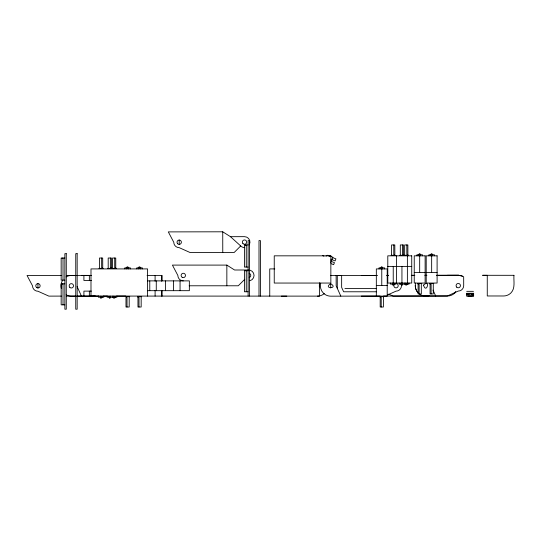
<?xml version="1.0" encoding="UTF-8"?>
<svg xmlns="http://www.w3.org/2000/svg" width="541" height="541" viewBox="0 0 541 541"><rect width="100%" height="100%" fill="white"/><g stroke="black" fill="none" stroke-linecap="round" stroke-linejoin="round"><path stroke-width="0.81" d="M331.437 260.464L331.653 259.565M330.923 260.262L331.396 259.044M330.72 262.737L332.877 257.225L327.785 255.23L326.027 256.076M319.359 286.872L319.359 284.694M454.812 292.979L455.765 291.734M240.684 245.959L234.199 252.464L190.114 252.539L179.22 247.663A5.444 5.444 0 0 1 173.762 242.226L168.305 231.893L222.736 231.798L230.48 236.688L240.684 245.959A5.444 5.444 0 0 0 244.532 247.548M244.769 279.291L238.277 285.783L189.161 285.783M387.342 295.075L396.046 291.139A5.444 5.444 0 0 0 401.476 285.689L401.469 284.086M330.713 283.653C322.362 288.995 339.099 288.935 330.713 283.653L330.727 288.008M75.97 275.47L71.304 275.484A10.34 10.34 0 0 0 66.137 276.891M330.686 275.484L376.935 275.396M99.01 296.103L71.378 296.17A10.34 10.34 0 0 1 66.198 294.804M281.334 296.164L286.777 296.143M380.147 296.062L330.754 296.17A10.34 10.34 0 0 1 323.43 293.168L321.78 291.031L320.739 288.542L320.38 285.864A10.34 10.34 0 0 1 320.718 283.186M436.885 275.322L458.714 275.288L461.967 275.971L463.671 276.809L463.698 285.614A5.444 5.444 0 0 1 458.261 291.065L447.38 295.981L425.632 296.028A10.34 10.34 0 0 1 418.802 293.479M230.48 236.688L244.518 236.66A5.444 5.444 0 0 1 249.245 244.816M61.383 275.416L27.05 275.477L32.514 285.81A5.444 5.444 0 0 0 37.965 291.247L48.859 296.123L61.464 296.096M66.408 275.41L75.618 275.396M76.748 275.47L91.098 275.443M388.35 275.376L386.72 275.383L388.424 275.443M411.275 275.335L414.622 275.328M371.275 275.443L377.138 275.43M411.478 275.369L414.832 275.362M424.881 275.349L426.558 275.342M66.509 296.083L75.706 296.069M103.196 296.096L107.375 296.089M116.579 296.076L125.782 296.055M383.495 296.062L426.349 296.008A10.34 10.34 0 0 0 429.027 295.656M248.116 244.958L244.417 244.958L244.417 267.058L248.116 267.058M407.928 254.527L406.839 254.527L406.839 244.945M391.055 255.291L395.41 255.291M399.765 255.291L408.469 255.291M64.866 258.037L61.16 258.037L61.16 280.13L64.866 280.13M248.617 270L234.578 270L226.848 265.097L172.417 265.097L177.854 275.443A5.444 5.444 0 0 0 183.298 280.88M387.789 266.395L411.735 266.395M111.46 267.599L110.371 267.599L110.371 258.023M115.815 267.599L114.726 267.599L114.726 258.023M98.935 268.363L103.29 268.363M107.645 268.363L116.356 268.363M274.814 268.911L269.743 268.911L269.743 296.123M248.116 270.757L244.417 270.757L244.417 291.768L248.116 291.768M414.237 272.488L425.125 272.488M426.213 272.488L437.101 272.488M81.481 275.383L91.28 275.383M425.26 275.328L426.896 275.328M436.607 275.328L458.714 275.288M91.449 275.443L83.909 275.443L83.909 280.448L91.449 280.448M147.064 275.443L162.138 275.443L162.138 280.88M341.621 275.464L337.286 275.464L337.286 288.306M361.347 275.443L376.996 275.443M447.353 275.295L458.7 275.288L462.399 276.147M147.321 280.88L189.35 280.88L189.35 290.679L147.321 290.679M417.503 283.592L421.858 283.592M429.48 283.592L433.835 283.592M64.866 283.836L61.16 283.836L61.16 304.847L64.866 304.847M418.051 284.356L419.133 284.356L419.133 293.932M430.021 284.356L431.109 284.356L431.109 293.932M376.326 285.567L387.214 285.567M344.908 288.509L376.624 288.509M91.449 291.119L83.909 291.119L83.909 296.123M466.721 291.335L473.47 291.335M376.577 291.775L343.63 291.775L341.642 287.372L341.642 275.457M466.558 293.513L473.632 293.513M469.169 294.27L466.991 294.27L466.991 294.71L469.169 294.71L469.175 293.296M471.022 294.27L473.199 294.27M473.199 294.71L471.022 294.71L471.008 293.296M467.532 295.907L468.79 295.907L468.79 296.563L471.4 296.563L471.4 295.907L472.651 295.907M77.363 296.069L319.596 296.123L319.596 282.787M361.347 296.123L387.214 296.123L387.214 268.911L376.326 268.911L376.326 296.123M125.39 296.671L129.745 296.671M137.367 296.671L141.715 296.671M379.593 296.671L383.948 296.671M137.908 297.428L138.996 297.428L138.996 307.011M380.134 297.428L381.222 297.428L381.222 307.011M332.715 257.631L335.914 258.882L335.116 260.911L331.924 259.66M322.483 255.555L323.971 256.136M331.248 261.384L334.439 262.635L333.648 264.664L331.092 263.663M388.729 294.135L393.084 296.089L447.495 296.008A10.34 10.34 0 0 0 455.705 291.964M433.037 290.098L435.694 295.995M340.816 296.137L336.164 285.81L336.13 275.47M77.113 286.547L81.441 296.137M415.258 285.722L415.616 288.394L416.658 290.889L418.308 293.026A10.34 10.34 0 0 1 415.603 283.044M222.736 231.798L222.77 252.485M179.206 240.042L179.213 244.397M37.951 283.626L37.958 287.981M473.159 293.296L473.199 296.123M470.907 296.123L470.907 296.563M470.67 296.123L470.643 296.563M470.501 296.123L470.501 296.563M470.305 296.123L470.305 296.563M470.095 296.123L470.095 296.563L469.879 296.123M469.683 296.123L469.683 296.556M469.541 296.123L469.541 296.556M469.277 296.123L469.277 296.556M434.376 255.832L434.376 254.743L428.932 254.743L428.932 255.832M433.287 283.592L433.287 293.932L430.081 293.932L430.081 284.356M432.475 255.832L432.475 254.202L431.251 253.655L430.839 255.832M431.657 255.832L431.657 272.488M422.406 255.832L422.406 254.743L416.962 254.743L416.962 255.832M421.317 283.592L421.317 293.932L418.105 293.932L418.105 284.356M420.499 255.832L420.499 254.202L419.275 253.655L418.862 255.832M419.681 255.832L419.681 272.488M409.016 283.051L409.016 284.14L399.217 284.14L399.217 283.051M407.873 254.527L407.873 244.945L404.661 244.945L404.661 255.291M407.38 255.832L407.38 283.051M407.109 283.051L407.109 284.681L405.885 285.229L405.48 283.051M404.661 283.051L404.661 284.14M402.754 283.051L402.348 285.229L401.124 284.681L401.124 283.051M402.484 244.945L402.484 254.527L403.572 254.527L403.518 244.945L400.306 244.945L400.306 255.291M401.943 266.395L401.943 283.051M396.499 255.832L396.499 283.051M395.951 283.051L395.951 284.14L390.507 284.14L390.507 283.051M394.044 283.051L394.044 284.681L392.82 285.229L392.414 283.051M393.78 244.945L393.78 254.527L394.862 254.527L394.808 244.945L391.596 244.945L391.596 255.291M393.233 266.395L393.233 283.051M384.489 268.911L384.489 267.822L379.045 267.822L379.045 268.911M383.4 296.671L383.4 307.011L380.195 307.011L380.195 297.428M382.588 268.911L382.588 267.274L381.358 266.733L380.952 268.911M381.77 268.911L381.77 285.567M260.417 296.123L260.417 240.603L259.004 240.603L259.004 296.123M249.529 296.123L249.529 240.603L248.116 240.603L248.116 296.123M246.263 244.958L246.263 267.058M246.263 270.757L246.263 291.768M245.391 244.958L245.391 245.384M226.848 265.097L226.848 285.783M180.058 280.88L180.058 290.679M173.566 280.88L173.566 290.679M165.56 280.88L165.56 290.679M162.138 290.679L162.138 296.123M161.59 275.443L161.59 281.232M161.59 290.334L161.59 296.123M156.268 280.88L156.268 290.679M155.098 275.443L155.098 281.232M155.098 290.334L155.098 296.123M149.776 280.88L149.776 290.679M147.598 296.123L147.598 268.911L90.989 268.911L90.989 296.123M142.263 268.911L142.263 267.822L136.819 267.822L136.819 268.911M141.174 296.671L141.174 307.011L137.962 307.011L137.962 297.428M140.356 268.911L140.356 267.274L139.132 266.733L138.726 268.911M130.286 268.911L130.286 267.822L124.843 267.822L124.843 268.911M129.198 296.671L129.198 307.011L125.985 307.011L125.985 297.428L127.02 297.428L127.02 307.011M128.379 268.911L128.379 267.274L127.155 266.733L126.75 268.911M116.897 296.123L116.897 297.212L107.104 297.212L107.104 296.123M115.754 267.599L115.754 258.023L112.548 258.023L112.548 268.363M114.996 296.123L114.996 297.76L113.772 298.301L113.36 296.123M112.548 296.123L112.548 297.212M111.399 267.599L111.399 258.023L108.193 258.023L108.193 268.363M110.641 296.123L110.641 297.76L109.417 298.301L109.005 296.123M103.838 296.123L103.838 297.212L98.394 297.212L98.394 296.123M101.931 296.123L101.931 297.76L100.707 298.301L100.301 296.123M101.661 258.023L101.661 267.599L102.749 267.599L102.695 258.023L99.483 258.023L99.483 268.363M89.353 275.443L89.353 280.448M89.353 291.119L89.353 296.123M63.013 258.037L63.013 280.13M63.013 283.836L63.013 304.847M62.141 258.037L62.141 258.456M62.141 283.836L62.141 284.255M95.047 295.717A10.34 10.34 0 0 1 92.369 296.069M395.464 283.592A2.178 2.178 0 0 1 398.176 286.067A2.178 2.178 0 0 1 394.788 287.481A2.178 2.178 0 0 1 394.944 283.809M61.363 288.542A10.34 10.34 0 0 1 62.364 280.691M324.296 293.553A10.34 10.34 0 0 1 317.472 296.123M328.536 255.656A3.537 3.537 0 0 1 329.428 255.879M328.515 255.819A3.374 3.374 0 0 1 329.368 256.028M249.185 273.34A2.178 2.178 0 0 1 249.185 277.547M250.03 270.182A5.444 5.444 0 0 1 250.03 280.698M513.95 275.315C513.504 281.151 515.553 288.299 510.893 292.965A10.34 10.34 0 0 1 503.57 295.981L487.265 295.974L487.265 275.308L482.579 275.301L513.95 275.315M423.495 285.127C426.491 294.581 430.771 278.399 423.495 285.127M100.592 297.07C101.255 299.153 102.208 295.602 100.592 297.07M109.296 297.07C109.965 299.153 110.912 295.602 109.296 297.07M113.651 297.07C114.32 299.153 115.267 295.602 113.651 297.07M127.04 267.68C127.703 269.756 128.657 266.213 127.04 267.68M139.017 267.68C139.679 269.756 140.633 266.213 139.017 267.68M381.243 267.68C381.912 269.756 382.859 266.213 381.243 267.68M392.705 283.998C393.375 286.074 394.321 282.53 392.705 283.998M401.415 283.998C402.078 286.074 403.031 282.53 401.415 283.998M405.77 283.998C406.433 286.074 407.387 282.53 405.77 283.998M419.153 254.601C419.823 256.684 420.77 253.134 419.153 254.601M431.13 254.601C431.799 256.684 432.746 253.134 431.13 254.601M66.279 253.682L64.866 253.682L64.866 309.202L66.279 309.202L66.279 253.682M77.167 253.682L75.747 253.682L75.747 309.202L77.167 309.202L77.167 253.682M330.849 255.832L274.24 255.832L274.24 283.051L330.849 283.051L330.849 255.832M411.735 255.832L387.789 255.832L387.789 283.051L411.735 283.051L411.735 255.832M425.125 255.832L414.237 255.832L414.237 283.051L425.125 283.051L425.125 255.832M437.101 255.832L426.213 255.832L426.213 283.051L437.101 283.051L437.101 255.832M473.632 293.296L466.558 293.296L466.558 296.123L473.632 296.123L473.632 293.296M242.99 243.646A2.178 2.178 0 0 0 246.628 242.666A2.178 2.178 0 0 0 243.957 240.001A2.178 2.178 0 0 0 242.99 243.646M177.671 243.761A2.178 2.178 0 0 0 181.309 242.781A2.178 2.178 0 0 0 178.638 240.116A2.178 2.178 0 0 0 177.671 243.761M36.416 287.345A2.178 2.178 0 0 0 40.061 286.358A2.178 2.178 0 0 0 37.39 283.7A2.178 2.178 0 0 0 36.416 287.345M456.719 287.163A2.178 2.178 0 0 0 460.357 286.182A2.178 2.178 0 0 0 457.686 283.518A2.178 2.178 0 0 0 456.719 287.163M69.809 287.372A2.178 2.178 0 0 0 73.448 286.385A2.178 2.178 0 0 0 70.77 283.727A2.178 2.178 0 0 0 69.809 287.372M182.209 277.323A2.178 2.178 0 0 0 185.475 275.443A2.178 2.178 0 0 0 182.209 273.557A2.178 2.178 0 0 0 182.209 277.323"/></g></svg>
